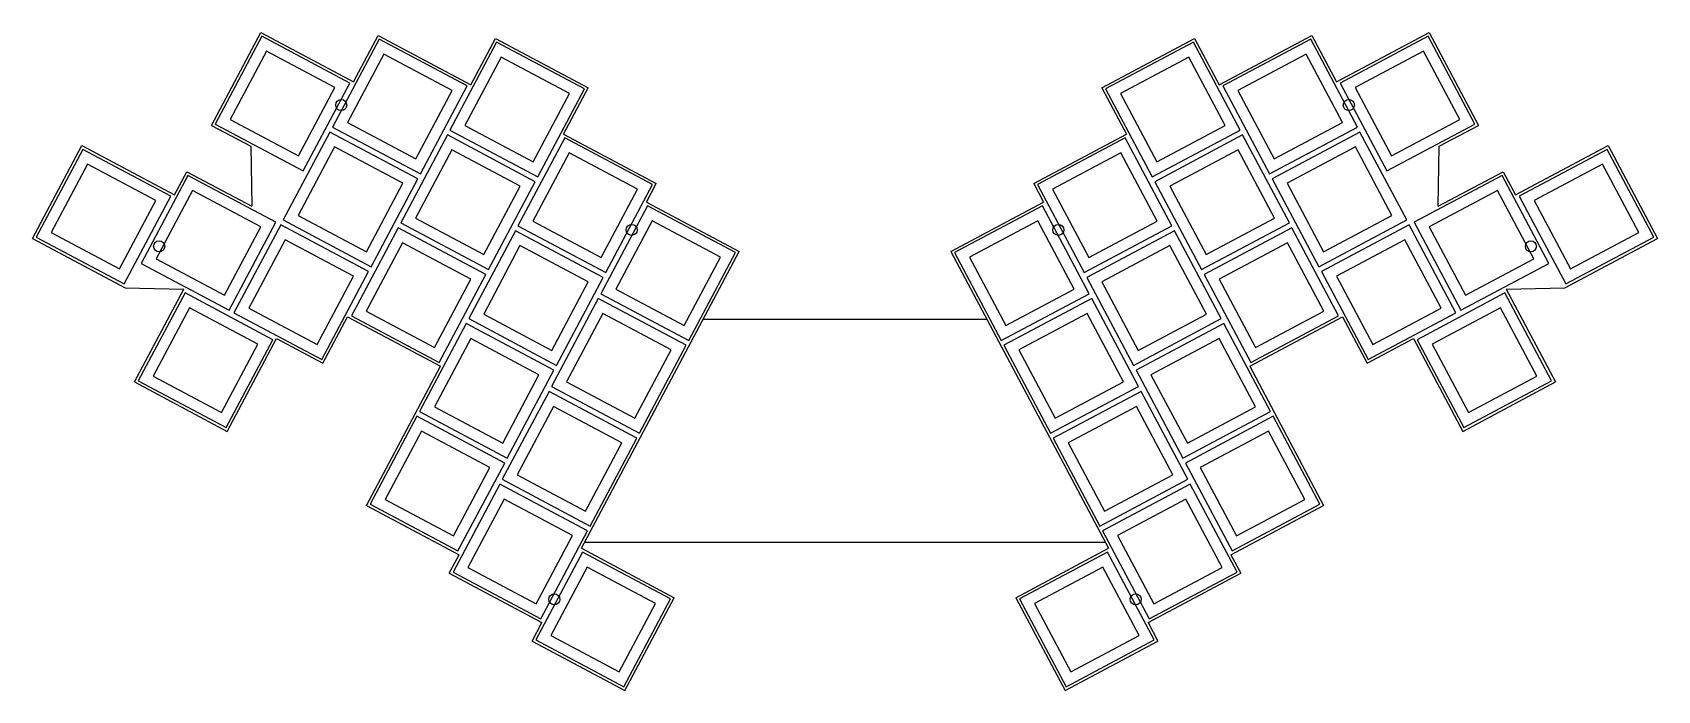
# Model space of a CAD drawing. Header units: millimetres. Extents: x 42 to 336, y -217 to -98.
import ezdxf

# ---------------------------------------------------------------- set-up
doc = ezdxf.new("R2010")
doc.units = ezdxf.units.MM

msp = doc.modelspace()

# ---------------------------------------------------------------- linework, layer by layer
for p, q in [((74.41, -114.6), (83.33, -97.82)), ((83.54, -98.5), (75.09, -114.39)), ((83.33, -97.82), (100.11, -106.74)), ((99.43, -106.95), (83.54, -98.5)), ((104.77, -99.03), (96.32, -114.92)), ((100.11, -106.74), (104.57, -98.35)), ((104.57, -98.35), (121.34, -107.27)), ((120.67, -107.48), (104.77, -99.03)), ((126.01, -99.56), (117.56, -115.45)), ((121.34, -107.27), (125.8, -98.89)), ((125.8, -98.89), (142.58, -107.81)), ((141.9, -108.01), (126.01, -99.56)), ((235.5, -107.81), (252.27, -98.89)), ((252.07, -99.56), (236.17, -108.01)), ((260.52, -115.45), (252.07, -99.56)), ((252.27, -98.89), (256.73, -107.27)), ((256.73, -107.27), (273.51, -98.35)), ((273.3, -99.03), (257.41, -107.48)), ((281.75, -114.92), (273.3, -99.03)), ((273.51, -98.35), (277.97, -106.74)), ((277.97, -106.74), (294.75, -97.82)), ((294.54, -98.5), (278.65, -106.95)), ((302.99, -114.39), (294.54, -98.5)), ((294.75, -97.82), (303.67, -114.6)), ((84.36, -101.2), (77.79, -113.56)), ((96.72, -107.77), (84.36, -101.2)), ((105.6, -101.73), (99.03, -114.1)), ((117.96, -108.31), (105.6, -101.73)), ((126.84, -102.27), (120.26, -114.63)), ((139.2, -108.84), (126.84, -102.27)), ((251.24, -102.27), (238.88, -108.84)), ((257.81, -114.63), (251.24, -102.27)), ((272.48, -101.73), (260.11, -108.31)), ((279.05, -114.1), (272.48, -101.73)), ((293.71, -101.2), (281.35, -107.77)), ((300.28, -113.56), (293.71, -101.2)), ((90.15, -120.14), (96.72, -107.77)), ((90.98, -122.84), (99.43, -106.95)), ((111.39, -120.67), (117.96, -108.31)), ((112.21, -123.37), (120.67, -107.48)), ((133.45, -123.9), (141.9, -108.01)), ((138.12, -116.19), (142.58, -107.81)), ((235.5, -107.81), (239.96, -116.19)), ((236.17, -108.01), (244.62, -123.9)), ((257.41, -107.48), (265.86, -123.37)), ((260.11, -108.31), (266.69, -120.67)), ((278.65, -106.95), (287.1, -122.84)), ((281.35, -107.77), (287.92, -120.14)), ((132.62, -121.2), (139.2, -108.84)), ((238.88, -108.84), (245.45, -121.2)), ((74.41, -114.6), (81.54, -118.39)), ((75.09, -114.39), (90.98, -122.84)), ((77.79, -113.56), (90.15, -120.14)), ((99.03, -114.1), (111.39, -120.67)), ((120.26, -114.63), (132.62, -121.2)), ((245.45, -121.2), (257.81, -114.63)), ((266.69, -120.67), (279.05, -114.1)), ((287.1, -122.84), (302.99, -114.39)), ((287.92, -120.14), (300.28, -113.56)), ((296.54, -118.39), (303.67, -114.6)), ((95.85, -115.81), (87.4, -131.7)), ((111.75, -124.26), (95.85, -115.81)), ((96.32, -114.92), (112.21, -123.37)), ((117.09, -116.34), (108.64, -132.23)), ((132.98, -124.79), (117.09, -116.34)), ((117.56, -115.45), (133.45, -123.9)), ((138.32, -116.87), (129.87, -132.76)), ((138.12, -116.19), (154.89, -125.11)), ((154.22, -125.32), (138.32, -116.87)), ((223.18, -125.11), (239.96, -116.19)), ((239.75, -116.87), (223.86, -125.32)), ((248.2, -132.76), (239.75, -116.87)), ((244.62, -123.9), (260.52, -115.45)), ((260.99, -116.34), (245.09, -124.79)), ((269.44, -132.23), (260.99, -116.34)), ((265.86, -123.37), (281.75, -114.92)), ((282.22, -115.81), (266.33, -124.26)), ((290.67, -131.7), (282.22, -115.81)), ((42.02, -135.04), (50.94, -118.26)), ((51.15, -118.94), (42.7, -134.83)), ((50.94, -118.26), (67.72, -127.18)), ((67.04, -127.39), (51.15, -118.94)), ((81.54, -118.39), (81.69, -129.23)), ((96.68, -118.51), (90.11, -130.87)), ((109.04, -125.08), (96.68, -118.51)), ((117.92, -119.04), (111.34, -131.4)), ((130.28, -125.61), (117.92, -119.04)), ((139.15, -119.57), (132.58, -131.94)), ((151.51, -126.15), (139.15, -119.57)), ((238.92, -119.57), (226.56, -126.15)), ((245.5, -131.94), (238.92, -119.57)), ((260.16, -119.04), (247.8, -125.61)), ((266.73, -131.4), (260.16, -119.04)), ((281.4, -118.51), (269.03, -125.08)), ((287.97, -130.87), (281.4, -118.51)), ((296.38, -129.23), (296.54, -118.39)), ((310.36, -127.18), (327.13, -118.26)), ((326.92, -118.94), (311.03, -127.39)), ((335.38, -134.83), (326.92, -118.94)), ((327.13, -118.26), (336.05, -135.04)), ((51.98, -121.64), (45.4, -134)), ((64.34, -128.21), (51.98, -121.64)), ((67.72, -127.18), (69.95, -122.99)), ((69.95, -122.99), (81.69, -129.23)), ((296.38, -129.23), (308.13, -122.99)), ((308.13, -122.99), (310.36, -127.18)), ((326.1, -121.64), (313.74, -128.21)), ((332.67, -134), (326.1, -121.64)), ((70.16, -123.66), (61.71, -139.55)), ((70.98, -126.37), (64.41, -138.73)), ((86.05, -132.11), (70.16, -123.66)), ((83.34, -132.94), (70.98, -126.37)), ((102.47, -137.44), (109.04, -125.08)), ((103.3, -140.15), (111.75, -124.26)), ((123.7, -137.98), (130.28, -125.61)), ((124.53, -140.68), (132.98, -124.79)), ((144.94, -138.51), (151.51, -126.15)), ((145.77, -141.21), (154.22, -125.32)), ((153.11, -128.47), (154.89, -125.11)), ((223.18, -125.11), (224.97, -128.47)), ((223.86, -125.32), (232.31, -141.21)), ((226.56, -126.15), (233.14, -138.51)), ((245.09, -124.79), (253.54, -140.68)), ((247.8, -125.61), (254.37, -137.98)), ((266.33, -124.26), (274.78, -140.15)), ((269.03, -125.08), (275.61, -137.44)), ((307.92, -123.66), (292.03, -132.11)), ((307.09, -126.37), (294.73, -132.94)), ((313.66, -138.73), (307.09, -126.37)), ((316.37, -139.55), (307.92, -123.66)), ((57.77, -140.57), (64.34, -128.21)), ((58.59, -143.28), (67.04, -127.39)), ((153.32, -129.14), (144.87, -145.04)), ((153.11, -128.47), (169.89, -137.39)), ((169.21, -137.59), (153.32, -129.14)), ((208.19, -137.39), (224.97, -128.47)), ((224.76, -129.14), (208.87, -137.59)), ((233.21, -145.04), (224.76, -129.14)), ((311.03, -127.39), (319.48, -143.28)), ((313.74, -128.21), (320.31, -140.57)), ((77.6, -148), (86.05, -132.11)), ((87.4, -131.7), (103.3, -140.15)), ((90.11, -130.87), (102.47, -137.44)), ((108.64, -132.23), (124.53, -140.68)), ((111.34, -131.4), (123.7, -137.98)), ((132.58, -131.94), (144.94, -138.51)), ((154.14, -131.85), (147.57, -144.21)), ((166.5, -138.42), (154.14, -131.85)), ((223.93, -131.85), (211.57, -138.42)), ((230.5, -144.21), (223.93, -131.85)), ((233.14, -138.51), (245.5, -131.94)), ((253.54, -140.68), (269.44, -132.23)), ((254.37, -137.98), (266.73, -131.4)), ((274.78, -140.15), (290.67, -131.7)), ((275.61, -137.44), (287.97, -130.87)), ((292.03, -132.11), (300.48, -148)), ((42.02, -135.04), (58.8, -143.96)), ((42.7, -134.83), (58.59, -143.28)), ((45.4, -134), (57.77, -140.57)), ((76.77, -145.3), (83.34, -132.94)), ((86.93, -132.58), (78.48, -148.47)), ((102.83, -141.03), (86.93, -132.58)), ((108.17, -133.11), (99.72, -149.01)), ((124.06, -141.56), (108.17, -133.11)), ((129.4, -133.65), (120.95, -149.54)), ((145.3, -142.1), (129.4, -133.65)), ((129.87, -132.76), (145.77, -141.21)), ((232.31, -141.21), (248.2, -132.76)), ((248.67, -133.65), (232.78, -142.1)), ((257.12, -149.54), (248.67, -133.65)), ((269.91, -133.11), (254.01, -141.56)), ((278.36, -149.01), (269.91, -133.11)), ((291.14, -132.58), (275.25, -141.03)), ((299.59, -148.47), (291.14, -132.58)), ((294.73, -132.94), (301.3, -145.3)), ((319.28, -143.96), (336.05, -135.04)), ((319.48, -143.28), (335.38, -134.83)), ((320.31, -140.57), (332.67, -134)), ((87.76, -135.29), (81.19, -147.65)), ((100.12, -141.86), (87.76, -135.29)), ((109, -135.82), (102.42, -148.18)), ((121.36, -142.39), (109, -135.82)), ((130.23, -136.35), (123.66, -148.71)), ((142.59, -142.92), (130.23, -136.35)), ((141.34, -191.07), (169.89, -137.39)), ((160.76, -153.49), (169.21, -137.59)), ((208.19, -137.39), (236.73, -191.07)), ((208.87, -137.59), (217.32, -153.49)), ((247.84, -136.35), (235.48, -142.92)), ((254.42, -148.71), (247.84, -136.35)), ((269.08, -135.82), (256.72, -142.39)), ((275.65, -148.18), (269.08, -135.82)), ((290.32, -135.29), (277.95, -141.86)), ((296.89, -147.65), (290.32, -135.29)), ((61.71, -139.55), (77.6, -148)), ((64.41, -138.73), (76.77, -145.3)), ((94.38, -156.92), (102.83, -141.03)), ((159.93, -150.78), (166.5, -138.42)), ((211.57, -138.42), (218.14, -150.78)), ((275.25, -141.03), (283.7, -156.92)), ((300.48, -148), (316.37, -139.55)), ((301.3, -145.3), (313.66, -138.73)), ((58.8, -143.96), (69.42, -144.22)), ((93.55, -154.22), (100.12, -141.86)), ((114.78, -154.75), (121.36, -142.39)), ((115.61, -157.46), (124.06, -141.56)), ((136.02, -155.28), (142.59, -142.92)), ((136.85, -157.99), (145.3, -142.1)), ((232.78, -142.1), (241.23, -157.99)), ((235.48, -142.92), (242.06, -155.28)), ((254.01, -141.56), (262.46, -157.46)), ((256.72, -142.39), (263.29, -154.75)), ((277.95, -141.86), (284.53, -154.22)), ((308.66, -144.22), (319.28, -143.96)), ((60.5, -161), (69.42, -144.22)), ((69.62, -144.9), (61.17, -160.79)), ((85.52, -153.35), (69.62, -144.9)), ((144.4, -145.92), (135.95, -161.81)), ((160.29, -154.37), (144.4, -145.92)), ((144.87, -145.04), (160.76, -153.49)), ((147.57, -144.21), (159.93, -150.78)), ((217.32, -153.49), (233.21, -145.04)), ((233.68, -145.92), (217.79, -154.37)), ((218.14, -150.78), (230.5, -144.21)), ((242.13, -161.81), (233.68, -145.92)), ((308.45, -144.9), (292.56, -153.35)), ((316.9, -160.79), (308.45, -144.9)), ((308.66, -144.22), (317.58, -161)), ((70.45, -147.6), (63.88, -159.96)), ((82.81, -154.17), (70.45, -147.6)), ((78.48, -148.47), (94.38, -156.92)), ((81.19, -147.65), (93.55, -154.22)), ((94.58, -157.6), (99.04, -149.21)), ((99.04, -149.21), (115.82, -158.13)), ((99.72, -149.01), (115.61, -157.46)), ((102.42, -148.18), (114.78, -154.75)), ((120.95, -149.54), (136.85, -157.99)), ((123.66, -148.71), (136.02, -155.28)), ((145.22, -148.63), (138.65, -160.99)), ((157.58, -155.2), (145.22, -148.63)), ((214.74, -149.7), (163.34, -149.7)), ((232.85, -148.63), (220.49, -155.2)), ((239.42, -160.99), (232.85, -148.63)), ((241.23, -157.99), (257.12, -149.54)), ((242.06, -155.28), (254.42, -148.71)), ((262.26, -158.13), (279.03, -149.21)), ((262.46, -157.46), (278.36, -149.01)), ((263.29, -154.75), (275.65, -148.18)), ((279.03, -149.21), (283.49, -157.6)), ((283.7, -156.92), (299.59, -148.47)), ((284.53, -154.22), (296.89, -147.65)), ((307.62, -147.6), (295.26, -154.17)), ((314.2, -159.96), (307.62, -147.6)), ((120.48, -150.42), (112.03, -166.31)), ((136.38, -158.87), (120.48, -150.42)), ((257.59, -150.42), (241.7, -158.87)), ((266.04, -166.31), (257.59, -150.42)), ((76.24, -166.54), (82.81, -154.17)), ((77.07, -169.24), (85.52, -153.35)), ((77.27, -169.92), (86.19, -153.14)), ((86.19, -153.14), (94.58, -157.6)), ((121.31, -153.13), (114.74, -165.49)), ((133.67, -159.7), (121.31, -153.13)), ((151.01, -167.56), (157.58, -155.2)), ((151.84, -170.26), (160.29, -154.37)), ((217.79, -154.37), (226.24, -170.26)), ((220.49, -155.2), (227.06, -167.56)), ((256.76, -153.13), (244.4, -159.7)), ((263.34, -165.49), (256.76, -153.13)), ((283.49, -157.6), (291.88, -153.14)), ((291.88, -153.14), (300.8, -169.92)), ((292.56, -153.35), (301.01, -169.24)), ((295.26, -154.17), (301.84, -166.54)), ((102.44, -183.3), (115.82, -158.13)), ((262.26, -158.13), (275.64, -183.3)), ((60.5, -161), (77.27, -169.92)), ((61.17, -160.79), (77.07, -169.24)), ((63.88, -159.96), (76.24, -166.54)), ((127.1, -172.06), (133.67, -159.7)), ((127.93, -174.76), (136.38, -158.87)), ((138.65, -160.99), (151.01, -167.56)), ((227.06, -167.56), (239.42, -160.99)), ((241.7, -158.87), (250.15, -174.76)), ((244.4, -159.7), (250.98, -172.06)), ((300.8, -169.92), (317.58, -161)), ((301.01, -169.24), (316.9, -160.79)), ((301.84, -166.54), (314.2, -159.96)), ((135.48, -162.7), (127.03, -178.59)), ((151.37, -171.15), (135.48, -162.7)), ((135.95, -161.81), (151.84, -170.26)), ((226.24, -170.26), (242.13, -161.81)), ((242.6, -162.7), (226.71, -171.15)), ((251.05, -178.59), (242.6, -162.7)), ((111.56, -167.2), (103.11, -183.09)), ((127.46, -175.65), (111.56, -167.2)), ((112.03, -166.31), (127.93, -174.76)), ((114.74, -165.49), (127.1, -172.06)), ((136.3, -165.4), (129.73, -177.76)), ((148.66, -171.97), (136.3, -165.4)), ((241.77, -165.4), (229.41, -171.97)), ((248.34, -177.76), (241.77, -165.4)), ((250.15, -174.76), (266.04, -166.31)), ((266.51, -167.2), (250.62, -175.65)), ((250.98, -172.06), (263.34, -165.49)), ((274.96, -183.09), (266.51, -167.2)), ((112.39, -169.9), (105.82, -182.26)), ((124.75, -176.47), (112.39, -169.9)), ((265.68, -169.9), (253.32, -176.47)), ((272.26, -182.26), (265.68, -169.9)), ((142.09, -184.34), (148.66, -171.97)), ((142.92, -187.04), (151.37, -171.15)), ((226.71, -171.15), (235.16, -187.04)), ((229.41, -171.97), (235.98, -184.34)), ((119.01, -191.54), (127.46, -175.65)), ((250.62, -175.65), (259.07, -191.54)), ((118.18, -188.84), (124.75, -176.47)), ((127.03, -178.59), (142.92, -187.04)), ((129.73, -177.76), (142.09, -184.34)), ((235.16, -187.04), (251.05, -178.59)), ((235.98, -184.34), (248.34, -177.76)), ((253.32, -176.47), (259.9, -188.84)), ((105.82, -182.26), (118.18, -188.84)), ((126.56, -179.47), (118.11, -195.37)), ((127.38, -182.18), (120.81, -194.54)), ((142.45, -187.92), (126.56, -179.47)), ((139.74, -188.75), (127.38, -182.18)), ((251.52, -179.47), (235.63, -187.92)), ((250.69, -182.18), (238.33, -188.75)), ((257.26, -194.54), (250.69, -182.18)), ((259.97, -195.37), (251.52, -179.47)), ((259.9, -188.84), (272.26, -182.26)), ((102.44, -183.3), (119.21, -192.22)), ((103.11, -183.09), (119.01, -191.54)), ((258.86, -192.22), (275.64, -183.3)), ((259.07, -191.54), (274.96, -183.09)), ((134, -203.82), (142.45, -187.92)), ((235.63, -187.92), (244.08, -203.82)), ((133.17, -201.11), (139.74, -188.75)), ((141.34, -191.07), (158.12, -199.99)), ((141.93, -189.97), (236.15, -189.97)), ((219.96, -199.99), (236.73, -191.07)), ((238.33, -188.75), (244.9, -201.11)), ((117.43, -195.57), (119.21, -192.22)), ((141.55, -191.75), (133.1, -207.64)), ((157.44, -200.2), (141.55, -191.75)), ((236.53, -191.75), (220.63, -200.2)), ((244.98, -207.64), (236.53, -191.75)), ((258.86, -192.22), (260.65, -195.57)), ((117.43, -195.57), (134.21, -204.49)), ((118.11, -195.37), (134, -203.82)), ((120.81, -194.54), (133.17, -201.11)), ((142.38, -194.45), (135.8, -206.81)), ((154.74, -201.02), (142.38, -194.45)), ((235.7, -194.45), (223.34, -201.02)), ((242.27, -206.81), (235.7, -194.45)), ((243.87, -204.49), (260.65, -195.57)), ((244.08, -203.82), (259.97, -195.37)), ((244.9, -201.11), (257.26, -194.54)), ((148.16, -213.39), (154.74, -201.02)), ((148.99, -216.09), (157.44, -200.2)), ((149.2, -216.77), (158.12, -199.99)), ((219.96, -199.99), (228.88, -216.77)), ((220.63, -200.2), (229.08, -216.09)), ((223.34, -201.02), (229.91, -213.39)), ((132.42, -207.85), (134.21, -204.49)), ((243.87, -204.49), (245.65, -207.85)), ((132.42, -207.85), (149.2, -216.77)), ((133.1, -207.64), (148.99, -216.09)), ((135.8, -206.81), (148.16, -213.39)), ((228.88, -216.77), (245.65, -207.85)), ((229.08, -216.09), (244.98, -207.64)), ((229.91, -213.39), (242.27, -206.81))]:
    msp.add_line(p, q)
for centre in [(97.88, -110.94), (280.2, -110.94), (150.43, -133.5), (227.64, -133.5), (64.94, -136.46), (313.14, -136.46), (136.44, -200.3), (241.64, -200.3)]:
    msp.add_circle(centre, 1)

doc.saveas('drawing.dxf')
